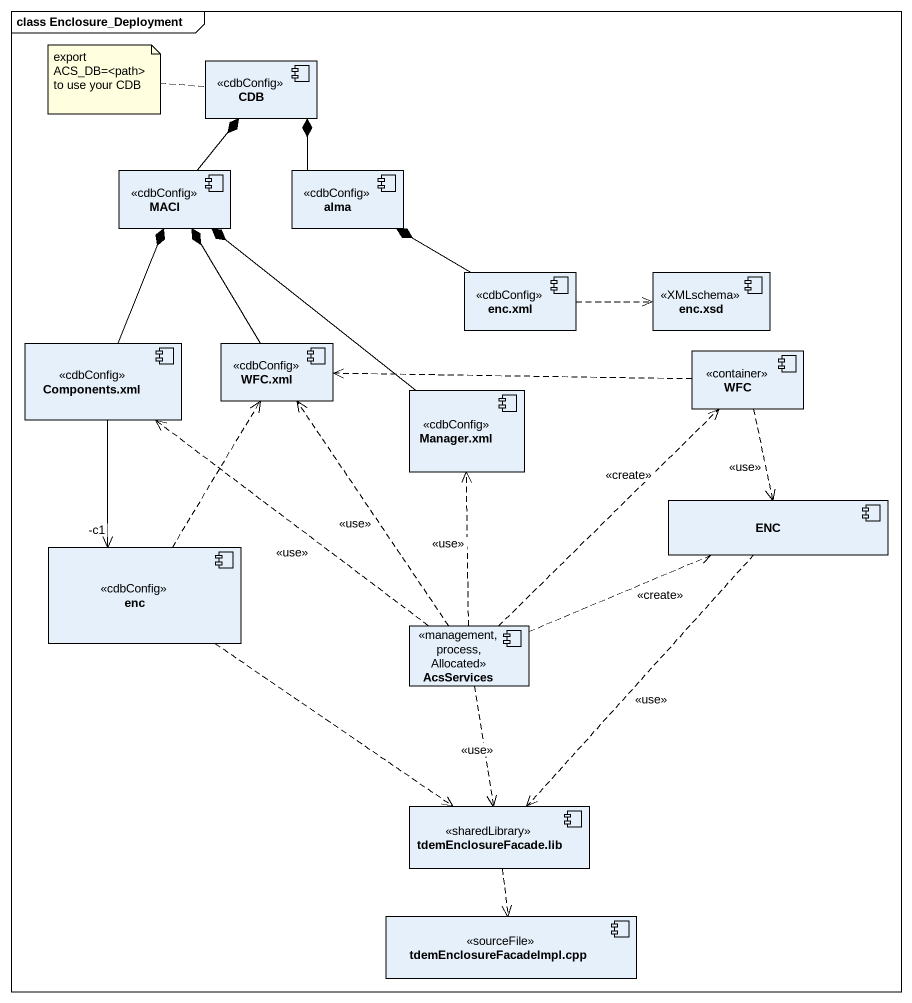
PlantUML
@startuml
mainframe class Enclosure_Deployment
component CDB <<cdbConfig>>
component MACI <<cdbConfig>>
component alma <<cdbConfig>>
component "enc.xml" as enc_xml <<cdbConfig>>
component "enc.xsd" as enc_xsd <<XMLschema>>
component "Components.xml" as Components_xml <<cdbConfig>>
component "WFC.xml" as WFC_xml <<cdbConfig>>
component WFC <<container>>
component "Manager.xml" as Manager_xml <<cdbConfig>>
component ENC
component enc <<cdbConfig>>
component AcsServices <<management, process, Allocated>>
component "tdemEnclosureFacade.lib" as tdemEnclosureFacade_lib <<sharedLibrary>>
component "tdemEnclosureFacadeImpl.cpp" as tdemEnclosureFacadeImpl_cpp <<sourceFile>>
CDB *-- MACI
CDB *-- alma
MACI *-- Components_xml
MACI *-- WFC_xml
MACI *-- Manager_xml
alma *-right- enc_xml
enc_xml .right.> enc_xsd
WFC .left.> WFC_xml
WFC ..> ENC : <<use>>
ENC ..> tdemEnclosureFacade_lib : <<use>>
enc "-c1" <-up- Components_xml
enc .up.> WFC_xml
enc ..> tdemEnclosureFacade_lib
AcsServices .up.> Components_xml : <<use>>
AcsServices .up.> WFC_xml : <<use>>
AcsServices .up.> WFC : <<create>>
AcsServices .up.> Manager_xml : <<use>>
AcsServices .right.> ENC : <<create>>
AcsServices ..> tdemEnclosureFacade_lib : <<use>>
tdemEnclosureFacade_lib ..> tdemEnclosureFacadeImpl_cpp
note left of CDB : export ACS_DB=<path> to use your CDB
@enduml
